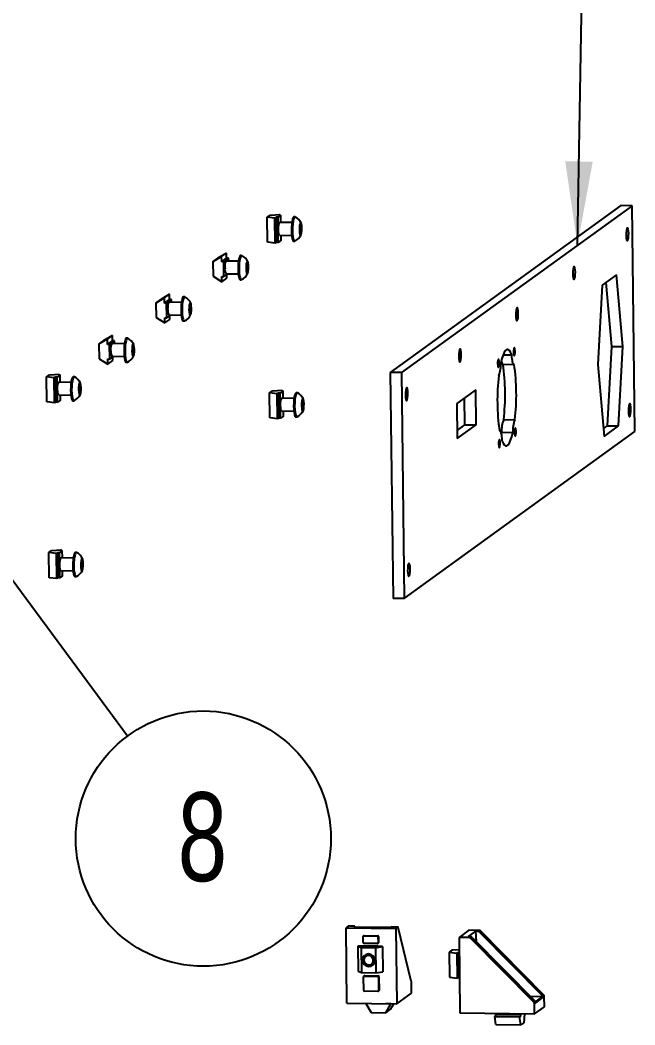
# Model space of a CAD drawing. Header units: millimetres. Extents: x 0 to 279, y 0 to 216.
# Drawn here: x 97.44 to 121.69, y 87.67 to 127.28 of the extents above; entities that cross this region are included whole.
import ezdxf

# ---------------------------------------------------------------- set-up
doc = ezdxf.new("R2010")
doc.units = ezdxf.units.MM
doc.layers.add('TITLE_BLOCK_BORDER', color=7, linetype='Continuous')
doc.styles.add('SLDTEXTSTYLE0', font='TXT', dxfattribs={"width": 0.75})
doc.dimstyles.new('SLDDIMSTYLE0', dxfattribs={"dimtxt": 0.18, "dimasz": 3.302, "dimexe": 0, "dimexo": 0.0625, "dimgap": 0, "dimtad": 0, "dimtih": 1, "dimtoh": 1, "dimdec": 0, "dimrnd": 1e-09, "dimzin": 0, "dimdsep": 46, "dimtxsty": 'Standard', "dimsah": 1, "dimcen": 0.09, "dimadec": 0, "dimazin": 0, "dimtfac": 3.302, "dimtdec": 0, "dimtofl": 0, "dimtmove": 0, "dimatfit": 3, "dimfxl": 1, "dimfrac": 2, "dimtolj": 1, "dimtzin": 0, "dimarcsym": 0})

# ---------------------------------------------------------------- blocks, each defined once
blk = doc.blocks.new('SW_NOTE_8')
at = {"layer": 'TITLE_BLOCK_BORDER', "color": 0}
blk.add_circle((2.99, -4.045), 5.031, dxfattribs=at)
at = {"layer": 'TITLE_BLOCK_BORDER', "color": 0, "insert": (2.955, -2.222), "char_height": 3.5, "attachment_point": 2, "style": 'SLDTEXTSTYLE0'}
blk.add_mtext('8', dxfattribs=at)

msp = doc.modelspace()

# ---------------------------------------------------------------- linework, layer by layer
at = {"color": 7, "linetype": 'Continuous', "lineweight": 25}
for p, q in [((121.142, 119.974), (112.041, 113.393)), ((121.583, 119.967), (112.482, 113.386)), ((121.583, 119.967), (121.142, 119.974)), ((121.695, 111.059), (121.583, 119.967)), ((107.193, 119.517), (107.307, 119.599)), ((107.495, 119.481), (107.193, 119.517)), ((107.205, 118.527), (107.193, 119.517)), ((107.307, 119.599), (107.691, 119.623)), ((107.536, 119.511), (107.495, 119.481)), ((107.508, 118.492), (107.495, 119.481)), ((107.615, 119.51), (107.536, 119.511)), ((107.549, 118.521), (107.536, 119.511)), ((107.728, 119.592), (107.615, 119.51)), ((107.627, 118.52), (107.615, 119.51)), ((107.691, 119.623), (107.65, 119.593)), ((107.65, 119.593), (107.728, 119.592)), ((108.162, 119.298), (107.682, 119.306)), ((107.691, 119.593), (107.691, 119.623)), ((107.732, 119.305), (107.728, 119.592)), ((108.285, 119.521), (108.244, 119.522)), ((108.472, 119.046), (108.54, 119.044)), ((108.487, 118.894), (108.521, 118.894)), ((108.525, 119.194), (108.492, 119.193)), ((107.508, 118.492), (107.205, 118.527)), ((107.549, 118.521), (107.508, 118.492)), ((107.627, 118.52), (107.549, 118.521)), ((107.741, 118.602), (107.627, 118.52)), ((107.674, 118.806), (108.154, 118.798)), ((107.741, 118.602), (107.738, 118.805)), ((108.229, 118.572), (108.269, 118.571)), ((105.586, 118.101), (105.246, 117.899)), ((105.391, 117.96), (105.586, 118.101)), ((105.589, 117.893), (105.586, 118.101)), ((105.391, 117.96), (105.05, 117.757)), ((105.05, 117.757), (105.246, 117.899)), ((105.05, 117.757), (105.057, 117.183)), ((105.393, 117.752), (105.391, 117.96)), ((105.393, 117.752), (105.589, 117.893)), ((105.472, 117.751), (105.393, 117.752)), ((105.472, 117.751), (105.667, 117.892)), ((105.479, 117.176), (105.472, 117.751)), ((106.057, 117.777), (105.577, 117.784)), ((105.667, 117.892), (105.589, 117.893)), ((105.669, 117.783), (105.667, 117.892)), ((106.18, 118), (106.14, 118)), ((105.479, 117.176), (105.627, 117.283)), ((105.569, 117.284), (106.049, 117.277)), ((106.371, 117.437), (106.43, 117.436)), ((106.374, 117.61), (106.432, 117.609)), ((106.39, 117.357), (106.399, 117.348)), ((105.057, 117.183), (105.403, 116.97)), ((105.4, 117.178), (105.479, 117.176)), ((105.403, 116.97), (105.4, 117.178)), ((105.403, 116.97), (105.599, 117.111)), ((105.599, 117.111), (105.597, 117.262)), ((106.124, 117.05), (106.165, 117.05)), ((120.974, 117.239), (120.409, 116.831)), ((120.78, 114.419), (120.56, 116.94)), ((121.221, 114.412), (120.974, 117.239)), ((120.409, 116.831), (120.237, 113.7)), ((103.14, 116.333), (102.8, 116.13)), ((102.8, 116.13), (102.995, 116.272)), ((102.8, 116.13), (102.807, 115.556)), ((103.336, 116.474), (102.995, 116.272)), ((103.14, 116.333), (103.336, 116.474)), ((103.143, 116.125), (103.14, 116.333)), ((103.143, 116.125), (103.339, 116.266)), ((103.221, 116.123), (103.143, 116.125)), ((103.221, 116.123), (103.417, 116.265)), ((103.229, 115.549), (103.221, 116.123)), ((103.807, 116.149), (103.327, 116.157)), ((103.339, 116.266), (103.336, 116.474)), ((103.417, 116.265), (103.339, 116.266)), ((103.418, 116.156), (103.417, 116.265)), ((103.93, 116.372), (103.889, 116.373)), ((104.12, 115.81), (104.18, 115.809)), ((104.124, 115.983), (104.182, 115.982)), ((104.139, 115.729), (104.149, 115.721)), ((102.807, 115.556), (103.153, 115.343)), ((103.15, 115.551), (103.229, 115.549)), ((103.153, 115.343), (103.15, 115.551)), ((103.153, 115.343), (103.348, 115.484)), ((103.229, 115.549), (103.376, 115.656)), ((103.319, 115.657), (103.799, 115.649)), ((103.348, 115.484), (103.347, 115.635)), ((103.874, 115.423), (103.915, 115.423)), ((100.89, 114.705), (100.549, 114.503)), ((100.549, 114.503), (100.745, 114.645)), ((100.549, 114.503), (100.557, 113.929)), ((101.086, 114.847), (100.745, 114.645)), ((100.89, 114.705), (101.086, 114.847)), ((100.893, 114.498), (100.89, 114.705)), ((100.893, 114.498), (101.088, 114.639)), ((100.971, 114.496), (100.893, 114.498)), ((100.971, 114.496), (101.167, 114.638)), ((100.978, 113.922), (100.971, 114.496)), ((101.556, 114.522), (101.076, 114.53)), ((101.088, 114.639), (101.086, 114.847)), ((101.167, 114.638), (101.088, 114.639)), ((101.168, 114.529), (101.167, 114.638)), ((101.679, 114.745), (101.639, 114.746)), ((101.87, 114.183), (101.929, 114.182)), ((101.873, 114.356), (101.932, 114.355)), ((101.889, 114.102), (101.899, 114.094)), ((120.608, 111.288), (120.78, 114.419)), ((120.78, 114.419), (121.221, 114.412)), ((121.049, 111.281), (121.221, 114.412)), ((100.557, 113.929), (100.902, 113.716)), ((100.9, 113.923), (100.978, 113.922)), ((100.902, 113.716), (100.9, 113.923)), ((100.902, 113.716), (101.098, 113.857)), ((100.978, 113.922), (101.126, 114.029)), ((101.068, 114.03), (101.548, 114.022)), ((101.098, 113.857), (101.096, 114.008)), ((101.624, 113.796), (101.664, 113.795)), ((116.486, 113.716), (116.927, 113.709)), ((116.499, 114.092), (116.839, 114.087)), ((98.597, 113.301), (98.981, 113.325)), ((98.981, 113.325), (98.94, 113.296)), ((98.981, 113.295), (98.981, 113.325)), ((112.482, 113.386), (112.041, 113.393)), ((112.041, 113.393), (112.153, 104.485)), ((112.482, 113.386), (112.594, 104.478)), ((120.237, 113.7), (120.484, 110.873)), ((98.483, 113.219), (98.597, 113.301)), ((98.785, 113.184), (98.483, 113.219)), ((98.496, 112.229), (98.483, 113.219)), ((98.826, 113.213), (98.785, 113.184)), ((98.798, 112.194), (98.785, 113.184)), ((98.905, 113.212), (98.826, 113.213)), ((98.839, 112.224), (98.826, 113.213)), ((99.018, 113.294), (98.905, 113.212)), ((98.917, 112.222), (98.905, 113.212)), ((98.94, 113.296), (99.018, 113.294)), ((99.452, 113.001), (98.972, 113.008)), ((99.022, 113.007), (99.018, 113.294)), ((99.575, 113.224), (99.534, 113.224)), ((99.763, 112.748), (99.83, 112.747)), ((99.777, 112.596), (99.811, 112.596)), ((99.815, 112.896), (99.782, 112.895)), ((107.28, 112.588), (107.393, 112.67)), ((107.582, 112.553), (107.28, 112.588)), ((107.292, 111.598), (107.28, 112.588)), ((107.393, 112.67), (107.778, 112.694)), ((107.623, 112.582), (107.582, 112.553)), ((107.594, 111.563), (107.582, 112.553)), ((107.701, 112.581), (107.623, 112.582)), ((107.635, 111.593), (107.623, 112.582)), ((107.815, 112.663), (107.701, 112.581)), ((107.714, 111.591), (107.701, 112.581)), ((107.778, 112.694), (107.737, 112.665)), ((107.737, 112.665), (107.815, 112.663)), ((107.778, 112.664), (107.778, 112.694)), ((107.819, 112.376), (107.815, 112.663)), ((108.371, 112.593), (108.331, 112.593)), ((115.414, 112.709), (114.67, 112.172)), ((115.431, 111.324), (115.414, 112.709)), ((98.798, 112.194), (98.496, 112.229)), ((98.839, 112.224), (98.798, 112.194)), ((98.917, 112.222), (98.839, 112.224)), ((99.031, 112.304), (98.917, 112.222)), ((98.964, 112.508), (99.444, 112.501)), ((99.031, 112.304), (99.028, 112.507)), ((99.519, 112.274), (99.56, 112.274)), ((108.248, 112.37), (107.768, 112.377)), ((108.559, 112.117), (108.627, 112.116)), ((108.612, 112.265), (108.579, 112.265)), ((114.67, 112.172), (114.687, 110.786)), ((114.99, 111.331), (114.977, 112.394)), ((107.76, 111.877), (108.24, 111.87)), ((107.827, 111.673), (107.825, 111.876)), ((108.573, 111.966), (108.608, 111.965)), ((107.594, 111.563), (107.292, 111.598)), ((107.635, 111.593), (107.594, 111.563)), ((107.714, 111.591), (107.635, 111.593)), ((107.827, 111.673), (107.714, 111.591)), ((108.316, 111.643), (108.356, 111.643)), ((114.683, 111.109), (114.99, 111.331)), ((114.99, 111.331), (115.431, 111.324)), ((116.518, 111.534), (116.958, 111.527)), ((112.594, 104.478), (121.695, 111.059)), ((114.687, 110.786), (115.431, 111.324)), ((116.357, 111.089), (116.353, 111.089)), ((116.42, 110.96), (116.436, 111.031)), ((116.436, 111.031), (116.877, 111.024)), ((120.457, 111.179), (120.608, 111.288)), ((120.484, 110.873), (121.049, 111.281)), ((120.608, 111.288), (121.049, 111.281)), ((98.57, 106.29), (98.684, 106.372)), ((98.872, 106.255), (98.57, 106.29)), ((98.582, 105.3), (98.57, 106.29)), ((98.684, 106.372), (99.068, 106.397)), ((98.913, 106.285), (98.872, 106.255)), ((98.885, 105.265), (98.872, 106.255)), ((98.992, 106.283), (98.913, 106.285)), ((98.926, 105.295), (98.913, 106.285)), ((99.105, 106.366), (98.992, 106.283)), ((99.004, 105.294), (98.992, 106.283)), ((99.068, 106.397), (99.027, 106.367)), ((99.027, 106.367), (99.105, 106.366)), ((99.068, 106.366), (99.068, 106.397)), ((99.109, 106.079), (99.105, 106.366)), ((99.662, 106.295), (99.621, 106.296)), ((99.539, 106.072), (99.059, 106.08)), ((99.849, 105.819), (99.917, 105.818)), ((99.902, 105.967), (99.869, 105.967)), ((99.051, 105.58), (99.531, 105.572)), ((99.118, 105.376), (99.115, 105.579)), ((99.864, 105.668), (99.898, 105.667)), ((98.885, 105.265), (98.582, 105.3)), ((98.926, 105.295), (98.885, 105.265)), ((99.004, 105.294), (98.926, 105.295)), ((99.118, 105.376), (99.004, 105.294)), ((99.606, 105.346), (99.646, 105.345)), ((112.594, 104.478), (112.153, 104.485)), ((110.379, 91.557), (110.299, 91.499)), ((110.624, 91.553), (110.379, 91.557)), ((110.627, 91.554), (110.382, 91.558)), ((110.606, 91.54), (110.624, 91.553)), ((110.606, 91.54), (112.077, 91.516)), ((112.077, 91.516), (112.095, 91.529)), ((112.34, 91.525), (112.095, 91.529)), ((112.343, 91.526), (112.098, 91.53)), ((112.34, 91.525), (112.26, 91.468)), ((110.299, 91.499), (112.26, 91.468)), ((110.336, 88.53), (110.299, 91.499)), ((110.973, 90.91), (110.97, 91.147)), ((111.002, 91.185), (110.982, 91.171)), ((110.999, 91.176), (111.019, 91.191)), ((110.999, 91.176), (111.529, 91.168)), ((111.019, 91.191), (111.548, 91.182)), ((111.529, 91.168), (111.548, 91.182)), ((111.559, 91.138), (111.578, 91.152)), ((111.559, 91.138), (111.562, 90.9)), ((111.578, 91.152), (111.581, 90.914)), ((112.26, 91.468), (112.298, 88.498)), ((112.873, 89.393), (112.355, 91.506)), ((115.147, 91.4), (114.755, 91.117)), ((115.408, 91.359), (115.114, 91.147)), ((115.114, 91.147), (115.205, 91.146)), ((115.547, 91.393), (115.147, 91.4)), ((115.156, 91.11), (115.205, 91.146)), ((115.408, 91.359), (115.499, 91.358)), ((115.408, 91.359), (115.434, 90.954)), ((115.499, 91.358), (115.547, 91.393)), ((115.568, 91.328), (115.617, 91.363)), ((115.568, 91.328), (118.042, 88.823)), ((118.091, 88.858), (115.617, 91.363)), ((110.965, 90.767), (110.759, 90.77)), ((110.759, 90.77), (110.897, 90.717)), ((110.759, 90.77), (110.772, 89.78)), ((110.981, 90.778), (110.965, 90.767)), ((111.549, 90.769), (110.981, 90.778)), ((111.532, 90.871), (111.003, 90.879)), ((111.465, 90.708), (111.74, 90.754)), ((111.534, 90.758), (111.549, 90.769)), ((111.74, 90.754), (111.534, 90.758)), ((111.549, 90.769), (111.55, 90.757)), ((111.55, 90.876), (111.569, 90.89)), ((111.562, 90.9), (111.581, 90.914)), ((111.74, 90.754), (111.752, 89.764)), ((114.755, 91.117), (114.793, 88.147)), ((115.156, 91.11), (114.755, 91.117)), ((115.226, 91.08), (115.275, 91.116)), ((117.7, 88.575), (115.226, 91.08)), ((115.275, 91.116), (117.749, 88.61)), ((110.897, 90.717), (111.465, 90.708)), ((110.897, 90.717), (110.909, 89.727)), ((111.465, 90.708), (111.478, 89.718)), ((114.477, 90.615), (114.364, 90.533)), ((114.364, 90.533), (114.666, 90.498)), ((114.364, 90.533), (114.376, 89.543)), ((114.761, 90.633), (114.477, 90.615)), ((114.666, 90.498), (114.707, 90.527)), ((114.666, 90.498), (114.678, 89.508)), ((114.707, 90.527), (114.763, 90.527)), ((114.707, 90.527), (114.719, 89.538)), ((110.772, 89.78), (110.909, 89.727)), ((110.909, 89.727), (111.478, 89.718)), ((110.997, 89.029), (110.99, 89.563)), ((111.021, 89.601), (111.002, 89.587)), ((111.019, 89.593), (111.039, 89.607)), ((111.019, 89.593), (111.549, 89.584)), ((111.039, 89.607), (111.568, 89.598)), ((111.478, 89.718), (111.752, 89.764)), ((111.549, 89.584), (111.568, 89.598)), ((111.578, 89.554), (111.598, 89.568)), ((111.578, 89.554), (111.585, 89.02)), ((111.598, 89.568), (111.605, 89.034)), ((114.376, 89.543), (114.678, 89.508)), ((114.678, 89.508), (114.719, 89.538)), ((114.719, 89.538), (114.775, 89.537)), ((112.885, 88.923), (112.88, 89.327)), ((111.556, 88.99), (111.027, 88.999)), ((111.573, 88.996), (111.593, 89.01)), ((111.585, 89.02), (111.605, 89.034)), ((112.298, 88.498), (112.885, 88.923)), ((117.56, 88.801), (118.062, 88.793)), ((117.729, 88.504), (118.121, 88.787)), ((117.769, 88.581), (118.062, 88.793)), ((118.042, 88.823), (118.091, 88.858)), ((118.126, 88.383), (118.121, 88.787)), ((110.336, 88.53), (112.298, 88.498)), ((111.084, 88.508), (111.097, 88.517)), ((111.29, 88.504), (111.084, 88.508)), ((111.084, 88.508), (111.294, 88.158)), ((111.289, 88.514), (111.29, 88.504)), ((111.858, 88.495), (111.858, 88.505)), ((111.858, 88.495), (111.872, 88.505)), ((112.064, 88.492), (111.858, 88.495)), ((111.863, 88.149), (112.064, 88.492)), ((112.058, 88.29), (112.182, 88.5)), ((112.064, 88.492), (112.078, 88.502)), ((117.7, 88.575), (117.749, 88.61)), ((117.734, 88.1), (117.729, 88.504)), ((117.734, 88.1), (118.126, 88.383)), ((111.294, 88.158), (111.863, 88.149)), ((111.863, 88.149), (112.058, 88.29)), ((114.793, 88.147), (117.734, 88.1)), ((116.168, 88), (116.209, 88.029)), ((116.168, 88), (117.148, 87.984)), ((116.213, 87.683), (116.168, 88)), ((116.208, 88.108), (116.229, 88.124)), ((116.208, 88.108), (117.188, 88.093)), ((116.209, 88.029), (116.208, 88.108)), ((116.209, 88.029), (117.189, 88.014)), ((117.148, 87.984), (117.189, 88.014)), ((117.194, 87.667), (117.148, 87.984)), ((117.188, 88.093), (117.21, 88.108)), ((117.189, 88.014), (117.188, 88.093)), ((117.303, 88.107), (117.303, 88.096)), ((117.303, 88.096), (117.318, 88.107)), ((117.342, 88.106), (117.307, 87.749)), ((116.213, 87.683), (117.194, 87.667)), ((117.307, 87.749), (117.194, 87.667))]:
    msp.add_line(p, q, dxfattribs=at)
at = {"color": 7, "linetype": 'Continuous', "lineweight": 25, "flags": 128}
for points in [[(107.674, 118.806), (107.662, 118.814), (107.645, 118.856), (107.634, 118.929), (107.629, 119.021), (107.631, 119.118), (107.641, 119.206), (107.656, 119.271), (107.675, 119.303), (107.682, 119.306)], [(108.244, 119.522), (108.239, 119.521), (108.214, 119.497), (108.19, 119.438), (108.17, 119.351), (108.155, 119.242), (108.146, 119.118), (108.144, 118.988), (108.148, 118.863), (108.159, 118.752), (108.176, 118.662), (108.198, 118.602), (108.222, 118.574), (108.229, 118.572)], [(108.294, 119.519), (108.279, 119.521), (108.254, 119.496), (108.23, 119.438), (108.21, 119.351), (108.195, 119.241), (108.186, 119.117), (108.184, 118.988), (108.189, 118.863), (108.2, 118.751), (108.217, 118.662), (108.238, 118.601), (108.262, 118.573), (108.278, 118.574)], [(108.55, 119.17), (108.539, 119.243), (108.522, 119.285), (108.503, 119.29), (108.485, 119.258), (108.469, 119.193), (108.46, 119.105), (108.457, 119.008), (108.462, 118.916), (108.474, 118.843), (108.49, 118.801), (108.509, 118.795), (108.528, 118.828), (108.543, 118.893), (108.553, 118.98), (108.555, 119.078), (108.55, 119.17)], [(108.487, 118.892), (108.491, 118.882), (108.495, 118.875), (108.5, 118.871), (108.504, 118.87), (108.508, 118.871), (108.513, 118.876), (108.517, 118.883), (108.521, 118.894)], [(108.525, 119.194), (108.521, 119.203), (108.517, 119.21), (108.513, 119.215), (108.509, 119.216), (108.504, 119.214), (108.5, 119.21), (108.495, 119.202), (108.491, 119.192)], [(121.35, 118.8), (121.355, 118.706), (121.367, 118.632), (121.384, 118.589), (121.403, 118.583), (121.422, 118.616), (121.437, 118.683), (121.447, 118.773), (121.45, 118.872), (121.445, 118.966), (121.433, 119.04), (121.416, 119.083), (121.397, 119.088), (121.378, 119.055), (121.362, 118.989), (121.353, 118.899), (121.35, 118.8)], [(105.524, 117.499), (105.527, 117.596), (105.536, 117.684), (105.552, 117.749), (105.57, 117.782), (105.577, 117.784)], [(106.14, 118), (106.128, 117.997), (106.103, 117.963), (106.08, 117.897), (106.061, 117.804), (106.047, 117.69), (106.04, 117.564), (106.039, 117.435), (106.046, 117.312), (106.058, 117.206), (106.077, 117.123), (106.099, 117.07), (106.124, 117.05), (106.124, 117.05)], [(106.189, 117.997), (106.168, 117.996), (106.143, 117.963), (106.121, 117.897), (106.102, 117.803), (106.088, 117.689), (106.081, 117.563), (106.08, 117.434), (106.086, 117.311), (106.099, 117.205), (106.117, 117.122), (106.139, 117.069), (106.164, 117.05), (106.174, 117.052)], [(106.423, 117.306), (106.438, 117.371), (106.448, 117.459), (106.451, 117.556), (106.446, 117.648), (106.434, 117.721), (106.418, 117.763), (106.399, 117.768), (106.38, 117.736), (106.365, 117.671), (106.355, 117.583), (106.353, 117.486), (106.358, 117.394), (106.369, 117.321), (106.386, 117.279), (106.405, 117.274), (106.423, 117.306)], [(106.432, 117.609), (106.43, 117.628), (106.427, 117.645), (106.424, 117.659), (106.421, 117.672), (106.417, 117.682), (106.413, 117.689), (106.408, 117.693), (106.404, 117.694)], [(106.371, 117.433), (106.373, 117.414), (106.376, 117.397), (106.379, 117.383), (106.383, 117.37), (106.387, 117.36), (106.391, 117.353), (106.395, 117.349), (106.399, 117.348)], [(119.246, 117.278), (119.251, 117.184), (119.262, 117.11), (119.279, 117.067), (119.299, 117.062), (119.317, 117.095), (119.333, 117.161), (119.343, 117.251), (119.345, 117.35), (119.34, 117.444), (119.328, 117.518), (119.312, 117.561), (119.292, 117.567), (119.273, 117.533), (119.258, 117.467), (119.248, 117.377), (119.246, 117.278)], [(103.274, 115.872), (103.276, 115.969), (103.286, 116.057), (103.301, 116.122), (103.32, 116.155), (103.327, 116.157)], [(103.889, 116.373), (103.877, 116.369), (103.853, 116.336), (103.83, 116.27), (103.811, 116.177), (103.797, 116.063), (103.79, 115.937), (103.789, 115.807), (103.795, 115.685), (103.808, 115.578), (103.826, 115.496), (103.848, 115.442), (103.873, 115.423), (103.874, 115.423)], [(103.939, 116.37), (103.918, 116.369), (103.893, 116.335), (103.87, 116.27), (103.851, 116.176), (103.838, 116.062), (103.83, 115.936), (103.83, 115.807), (103.836, 115.684), (103.849, 115.578), (103.867, 115.495), (103.889, 115.442), (103.914, 115.423), (103.924, 115.425)], [(104.173, 115.679), (104.188, 115.744), (104.198, 115.832), (104.2, 115.929), (104.195, 116.021), (104.184, 116.094), (104.167, 116.136), (104.148, 116.141), (104.13, 116.109), (104.115, 116.044), (104.105, 115.956), (104.102, 115.859), (104.107, 115.767), (104.119, 115.694), (104.135, 115.652), (104.154, 115.646), (104.173, 115.679)], [(104.121, 115.806), (104.123, 115.787), (104.126, 115.77), (104.129, 115.755), (104.132, 115.743), (104.136, 115.733), (104.14, 115.726), (104.145, 115.722), (104.149, 115.721)], [(104.182, 115.982), (104.18, 116.001), (104.177, 116.018), (104.174, 116.032), (104.17, 116.045), (104.166, 116.055), (104.162, 116.062), (104.158, 116.066), (104.154, 116.067)], [(117.095, 115.723), (117.09, 115.817), (117.078, 115.891), (117.061, 115.934), (117.042, 115.939), (117.023, 115.906), (117.008, 115.84), (116.998, 115.75), (116.995, 115.651), (117, 115.557), (117.012, 115.483), (117.029, 115.44), (117.048, 115.435), (117.067, 115.468), (117.083, 115.534), (117.092, 115.624), (117.095, 115.723)], [(101.023, 114.245), (101.026, 114.342), (101.036, 114.43), (101.051, 114.495), (101.069, 114.527), (101.076, 114.53)], [(101.639, 114.746), (101.627, 114.742), (101.602, 114.709), (101.579, 114.643), (101.56, 114.55), (101.547, 114.436), (101.539, 114.309), (101.539, 114.18), (101.545, 114.058), (101.558, 113.951), (101.576, 113.868), (101.598, 113.815), (101.623, 113.796), (101.624, 113.796)], [(101.688, 114.743), (101.668, 114.742), (101.643, 114.708), (101.62, 114.643), (101.601, 114.549), (101.587, 114.435), (101.58, 114.309), (101.579, 114.18), (101.586, 114.057), (101.598, 113.951), (101.616, 113.868), (101.639, 113.815), (101.663, 113.795), (101.673, 113.798)], [(101.923, 114.052), (101.938, 114.117), (101.947, 114.204), (101.95, 114.302), (101.945, 114.394), (101.933, 114.467), (101.917, 114.509), (101.898, 114.514), (101.879, 114.482), (101.864, 114.417), (101.855, 114.329), (101.852, 114.232), (101.857, 114.14), (101.869, 114.067), (101.885, 114.025), (101.904, 114.019), (101.923, 114.052)], [(101.871, 114.179), (101.873, 114.16), (101.875, 114.143), (101.879, 114.128), (101.882, 114.116), (101.886, 114.106), (101.89, 114.099), (101.894, 114.095), (101.899, 114.094)], [(101.932, 114.355), (101.929, 114.374), (101.927, 114.39), (101.923, 114.405), (101.92, 114.418), (101.916, 114.427), (101.912, 114.434), (101.908, 114.439), (101.903, 114.44)], [(114.845, 114.096), (114.84, 114.19), (114.828, 114.264), (114.811, 114.307), (114.792, 114.312), (114.773, 114.279), (114.757, 114.213), (114.747, 114.123), (114.745, 114.024), (114.75, 113.93), (114.762, 113.856), (114.779, 113.813), (114.798, 113.807), (114.817, 113.84), (114.832, 113.907), (114.842, 113.997), (114.845, 114.096)], [(116.839, 114.087), (116.793, 114.19), (116.745, 114.26), (116.695, 114.295), (116.644, 114.294), (116.593, 114.257), (116.543, 114.185), (116.494, 114.079), (116.449, 113.941), (116.407, 113.774)], [(116.967, 114.232), (116.963, 114.291), (116.956, 114.337), (116.945, 114.364), (116.933, 114.368), (116.921, 114.347), (116.912, 114.305), (116.906, 114.249), (116.904, 114.187), (116.907, 114.128), (116.914, 114.081), (116.925, 114.054), (116.937, 114.051), (116.949, 114.072), (116.959, 114.113), (116.965, 114.17), (116.967, 114.232)], [(116.34, 113.779), (116.337, 113.838), (116.33, 113.884), (116.319, 113.911), (116.307, 113.915), (116.295, 113.894), (116.285, 113.852), (116.279, 113.796), (116.278, 113.734), (116.281, 113.675), (116.288, 113.628), (116.299, 113.601), (116.311, 113.598), (116.323, 113.619), (116.332, 113.66), (116.339, 113.717), (116.34, 113.779)], [(116.931, 113.71), (116.915, 113.714), (116.899, 113.732), (116.884, 113.764), (116.87, 113.809), (116.859, 113.866), (116.85, 113.932), (116.843, 114.006), (116.839, 114.087)], [(98.964, 112.508), (98.952, 112.516), (98.935, 112.558), (98.924, 112.631), (98.919, 112.723), (98.922, 112.82), (98.931, 112.908), (98.946, 112.973), (98.965, 113.006), (98.972, 113.008)], [(99.534, 113.224), (99.529, 113.224), (99.504, 113.199), (99.48, 113.141), (99.46, 113.054), (99.445, 112.944), (99.436, 112.82), (99.434, 112.691), (99.438, 112.566), (99.45, 112.454), (99.466, 112.365), (99.488, 112.304), (99.512, 112.276), (99.519, 112.274)], [(99.584, 113.221), (99.569, 113.223), (99.544, 113.198), (99.521, 113.14), (99.501, 113.053), (99.486, 112.943), (99.477, 112.819), (99.474, 112.69), (99.479, 112.565), (99.49, 112.454), (99.507, 112.364), (99.528, 112.303), (99.552, 112.275), (99.569, 112.276)], [(99.841, 112.872), (99.829, 112.945), (99.812, 112.987), (99.793, 112.992), (99.775, 112.96), (99.76, 112.895), (99.75, 112.807), (99.748, 112.71), (99.752, 112.618), (99.764, 112.545), (99.781, 112.503), (99.8, 112.498), (99.818, 112.53), (99.833, 112.595), (99.843, 112.683), (99.845, 112.78), (99.841, 112.872)], [(99.815, 112.896), (99.812, 112.906), (99.808, 112.913), (99.803, 112.917), (99.799, 112.918), (99.794, 112.916), (99.79, 112.912), (99.786, 112.904), (99.782, 112.894)], [(99.778, 112.594), (99.781, 112.584), (99.785, 112.577), (99.79, 112.573), (99.794, 112.572), (99.799, 112.574), (99.803, 112.578), (99.807, 112.586), (99.811, 112.596)], [(108.331, 112.593), (108.326, 112.593), (108.3, 112.568), (108.277, 112.51), (108.257, 112.423), (108.242, 112.313), (108.233, 112.189), (108.23, 112.06), (108.235, 111.935), (108.246, 111.823), (108.263, 111.734), (108.284, 111.673), (108.309, 111.645), (108.316, 111.643)], [(108.38, 112.59), (108.366, 112.592), (108.341, 112.567), (108.317, 112.509), (108.297, 112.422), (108.282, 112.312), (108.273, 112.188), (108.271, 112.059), (108.275, 111.934), (108.286, 111.823), (108.303, 111.733), (108.325, 111.672), (108.349, 111.644), (108.365, 111.645)], [(112.74, 112.574), (112.735, 112.668), (112.723, 112.742), (112.706, 112.785), (112.687, 112.791), (112.668, 112.757), (112.653, 112.691), (112.643, 112.601), (112.64, 112.502), (112.645, 112.408), (112.657, 112.334), (112.674, 112.291), (112.693, 112.286), (112.712, 112.319), (112.728, 112.385), (112.738, 112.475), (112.74, 112.574)], [(107.76, 111.877), (107.749, 111.885), (107.732, 111.927), (107.72, 112), (107.716, 112.092), (107.718, 112.189), (107.728, 112.277), (107.743, 112.342), (107.761, 112.375), (107.768, 112.377)], [(108.637, 112.241), (108.625, 112.314), (108.609, 112.356), (108.59, 112.362), (108.571, 112.329), (108.556, 112.264), (108.547, 112.176), (108.544, 112.079), (108.549, 111.987), (108.561, 111.914), (108.577, 111.872), (108.596, 111.867), (108.615, 111.899), (108.63, 111.964), (108.639, 112.052), (108.642, 112.149), (108.637, 112.241)], [(108.612, 112.265), (108.608, 112.275), (108.604, 112.282), (108.6, 112.286), (108.595, 112.287), (108.591, 112.285), (108.586, 112.281), (108.582, 112.273), (108.578, 112.263)], [(121.437, 111.871), (121.442, 111.777), (121.454, 111.703), (121.471, 111.66), (121.49, 111.655), (121.509, 111.688), (121.524, 111.754), (121.534, 111.844), (121.537, 111.943), (121.532, 112.037), (121.52, 112.111), (121.503, 112.154), (121.484, 112.16), (121.465, 112.127), (121.449, 112.06), (121.439, 111.97), (121.437, 111.871)], [(108.574, 111.963), (108.578, 111.953), (108.582, 111.946), (108.586, 111.942), (108.591, 111.941), (108.595, 111.943), (108.6, 111.947), (108.604, 111.955), (108.608, 111.965)], [(116.353, 111.089), (116.369, 111.084), (116.385, 111.066), (116.4, 111.034), (116.413, 110.989), (116.425, 110.933), (116.434, 110.866), (116.441, 110.792), (116.445, 110.712)], [(116.445, 110.712), (116.491, 110.608), (116.539, 110.538), (116.589, 110.503), (116.64, 110.504), (116.691, 110.541), (116.741, 110.614), (116.789, 110.719), (116.835, 110.857), (116.877, 111.024)], [(117.006, 111.064), (117.003, 111.123), (116.996, 111.17), (116.985, 111.197), (116.973, 111.2), (116.961, 111.18), (116.951, 111.138), (116.945, 111.082), (116.944, 111.019), (116.947, 110.96), (116.954, 110.914), (116.965, 110.887), (116.977, 110.883), (116.989, 110.904), (116.998, 110.946), (117.005, 111.002), (117.006, 111.064)], [(116.38, 110.612), (116.377, 110.671), (116.369, 110.717), (116.359, 110.744), (116.347, 110.747), (116.335, 110.727), (116.325, 110.685), (116.319, 110.629), (116.317, 110.566), (116.32, 110.507), (116.328, 110.461), (116.338, 110.434), (116.351, 110.431), (116.362, 110.451), (116.372, 110.493), (116.378, 110.549), (116.38, 110.612)], [(99.621, 106.296), (99.616, 106.295), (99.591, 106.27), (99.567, 106.212), (99.547, 106.125), (99.532, 106.015), (99.523, 105.891), (99.521, 105.762), (99.525, 105.637), (99.536, 105.526), (99.553, 105.436), (99.575, 105.375), (99.599, 105.347), (99.606, 105.346)], [(99.671, 106.293), (99.656, 106.294), (99.631, 106.269), (99.608, 106.211), (99.587, 106.124), (99.572, 106.015), (99.563, 105.891), (99.561, 105.761), (99.566, 105.636), (99.577, 105.525), (99.594, 105.435), (99.615, 105.375), (99.639, 105.347), (99.656, 105.347)], [(99.051, 105.58), (99.039, 105.587), (99.022, 105.63), (99.011, 105.702), (99.006, 105.794), (99.008, 105.892), (99.018, 105.98), (99.033, 106.045), (99.052, 106.077), (99.059, 106.08)], [(99.927, 105.944), (99.916, 106.016), (99.899, 106.058), (99.88, 106.064), (99.862, 106.032), (99.847, 105.966), (99.837, 105.879), (99.834, 105.781), (99.839, 105.689), (99.851, 105.616), (99.867, 105.574), (99.886, 105.569), (99.905, 105.601), (99.92, 105.666), (99.93, 105.754), (99.932, 105.851), (99.927, 105.944)], [(99.902, 105.967), (99.898, 105.977), (99.894, 105.984), (99.89, 105.988), (99.886, 105.99), (99.881, 105.988), (99.877, 105.983), (99.872, 105.976), (99.868, 105.965)], [(112.827, 105.646), (112.822, 105.739), (112.81, 105.813), (112.793, 105.856), (112.774, 105.862), (112.755, 105.829), (112.739, 105.762), (112.73, 105.673), (112.727, 105.573), (112.732, 105.48), (112.744, 105.405), (112.761, 105.362), (112.78, 105.357), (112.799, 105.39), (112.815, 105.456), (112.824, 105.546), (112.827, 105.646)], [(99.864, 105.665), (99.868, 105.656), (99.872, 105.649), (99.877, 105.644), (99.881, 105.643), (99.885, 105.645), (99.89, 105.65), (99.894, 105.657), (99.898, 105.667)], [(110.382, 91.558), (110.381, 91.558), (110.379, 91.557)], [(110.624, 91.553), (110.626, 91.554), (110.628, 91.554), (110.63, 91.553), (110.632, 91.551), (110.634, 91.548), (110.635, 91.544), (110.637, 91.539), (110.637, 91.539)], [(112.095, 91.529), (112.097, 91.53), (112.098, 91.53)], [(112.355, 91.506), (112.353, 91.512), (112.352, 91.517), (112.35, 91.52), (112.348, 91.523), (112.346, 91.525), (112.344, 91.526), (112.342, 91.526), (112.34, 91.525)], [(111.184, 90.465), (111.09, 90.448), (111.012, 90.395), (110.959, 90.316), (110.942, 90.222), (110.962, 90.127), (111.016, 90.045), (111.096, 89.991), (111.19, 89.97), (111.284, 89.988), (111.363, 90.04), (111.415, 90.119), (111.432, 90.214), (111.412, 90.309), (111.358, 90.39), (111.278, 90.445), (111.184, 90.465)], [(111.372, 90.19), (111.366, 90.263), (111.333, 90.33), (111.278, 90.379), (111.209, 90.404), (111.137, 90.4), (111.072, 90.369), (111.025, 90.314), (111.002, 90.245), (111.008, 90.172), (111.041, 90.106), (111.096, 90.056), (111.165, 90.032), (111.238, 90.035), (111.302, 90.067), (111.35, 90.121), (111.372, 90.19)]]:
    msp.add_lwpolyline(points, dxfattribs=at)
at = {"color": 7, "linetype": 'Continuous', "lineweight": 25}
for centre, radius, start, end in [((108.049, 119.05), 0.529, 25.1256, 62.4915), ((109.018, 119.049), 0.546, 164.8352, 180.8385), ((108.994, 119.018), 0.522, 177.4621, 193.9747), ((107.994, 119.036), 0.546, 344.8352, 0.8385), ((108.019, 119.068), 0.522, 357.4621, 13.9747), ((108.049, 119.05), 0.529, 295.67, 333.0359), ((105.945, 117.528), 0.529, 25.1256, 62.4915), ((106.49, 117.615), 0.117, 137.4694, 184.3332), ((105.793, 117.443), 0.275, 168.3298, 215.3166), ((105.945, 117.528), 0.529, 295.67, 333.0359), ((107.187, 117.509), 0.819, 173.1616, 185.2989), ((106.313, 117.427), 0.117, 317.4694, 4.3332), ((105.617, 117.533), 0.819, 353.1616, 5.2989), ((103.695, 115.901), 0.529, 25.1256, 62.4915), ((103.543, 115.816), 0.275, 168.3298, 215.3166), ((104.936, 115.881), 0.819, 173.1616, 185.2989), ((104.24, 115.988), 0.117, 137.4694, 184.3332), ((104.063, 115.8), 0.117, 317.4694, 4.3332), ((103.366, 115.906), 0.819, 353.1616, 5.2989), ((103.695, 115.901), 0.529, 295.67, 333.0359), ((101.444, 114.274), 0.529, 25.1256, 62.4915), ((101.293, 114.189), 0.275, 168.3298, 215.3166), ((102.686, 114.254), 0.819, 173.1616, 185.2989), ((101.99, 114.361), 0.117, 137.4694, 184.3332), ((101.812, 114.173), 0.117, 317.4694, 4.3332), ((101.116, 114.279), 0.819, 353.1616, 5.2989), ((101.444, 114.274), 0.529, 295.67, 333.0359), ((115.269, 113.701), 1.14, 337.8894, 3.7015), ((116.593, 113.849), 0.17, 181.2896, 231.0555), ((108.211, 112.521), 8.365, 353.2187, 8.2164), ((108.652, 112.514), 8.365, 353.2187, 8.2164), ((99.34, 112.752), 0.529, 25.1256, 62.4915), ((124.632, 112.284), 8.365, 173.2187, 188.2164), ((100.284, 112.72), 0.522, 177.4621, 193.9747), ((100.309, 112.751), 0.546, 164.8352, 180.8385), ((99.284, 112.739), 0.546, 344.8352, 0.8385), ((99.309, 112.77), 0.522, 357.4621, 13.9747), ((108.136, 112.121), 0.529, 25.1256, 62.4915), ((99.34, 112.752), 0.529, 295.67, 333.0359), ((109.105, 112.12), 0.546, 164.8352, 180.8385), ((108.106, 112.139), 0.522, 357.4621, 13.9747), ((108.136, 112.121), 0.529, 295.67, 333.0359), ((109.08, 112.089), 0.522, 177.4621, 193.9747), ((108.081, 112.108), 0.546, 344.8352, 0.8385), ((117.574, 111.104), 1.14, 157.8894, 183.7015), ((118.015, 111.097), 1.14, 157.8894, 183.7015), ((99.427, 105.824), 0.529, 25.1256, 62.4915), ((100.395, 105.823), 0.546, 164.8352, 180.8385), ((100.371, 105.791), 0.522, 177.4621, 193.9747), ((99.371, 105.81), 0.546, 344.8352, 0.8385), ((99.396, 105.841), 0.522, 357.4621, 13.9747), ((99.427, 105.824), 0.529, 295.67, 333.0359), ((110.999, 91.148), 0.0286, 89.067, 181.2807), ((111.018, 91.162), 0.0285, 88.9403, 125.8083), ((111.528, 91.137), 0.0306, 0.7304, 88.5491), ((111.548, 91.152), 0.0306, 0.7304, 88.5491), ((115.203, 91.045), 0.1, 44.4407, 88.8407), ((115.496, 91.257), 0.1, 44.4407, 88.8407), ((115.545, 91.293), 0.1, 44.4407, 88.8407), ((111.004, 90.91), 0.0306, 180.7304, 268.5491), ((111.533, 90.9), 0.0286, 269.067, 1.2807), ((111.552, 90.914), 0.0288, 306.0974, 1.0808), ((115.154, 91.01), 0.1, 44.4407, 88.8407), ((111.019, 89.564), 0.0286, 89.067, 181.2807), ((111.038, 89.578), 0.0285, 88.9403, 125.8083), ((111.548, 89.554), 0.0306, 0.7304, 88.5491), ((111.567, 89.568), 0.0306, 0.7304, 88.5491), ((112.566, 89.329), 0.314, 359.6761, 11.7878), ((111.027, 89.029), 0.0306, 180.7304, 268.5491), ((111.557, 89.019), 0.0286, 269.067, 1.2807), ((111.576, 89.033), 0.0288, 306.0974, 1.0808), ((117.969, 88.75), 0.103, 24.7105, 44.6381), ((118.018, 88.786), 0.102, 0.8627, 44.7129), ((117.627, 88.503), 0.102, 0.8627, 44.7129), ((117.675, 88.538), 0.103, 24.7105, 44.6381), ((116.742, 89.489), 1.383, 261.9774, 276.1841)]:
    msp.add_arc(centre, radius, start, end, dxfattribs=at)
for points, knots in [([(108.482, 118.893), (108.481, 118.893), (108.477, 118.893), (108.493, 118.893), (108.513, 118.894), (108.521, 118.894)], [0, 0, 0, 0, 0.182311, 0.637528, 1, 1, 1, 1]), ([(108.521, 118.894), (108.514, 118.915), (108.501, 118.953), (108.516, 119.006), (108.533, 119.033), (108.54, 119.044)], [0, 0, 0, 0, 0.439117, 0.751367, 1, 1, 1, 1]), ([(108.54, 119.044), (108.535, 119.052), (108.521, 119.075), (108.506, 119.118), (108.511, 119.162), (108.522, 119.185), (108.525, 119.194)], [0, 0, 0, 0, 0.156025, 0.493707, 0.819058, 1, 1, 1, 1]), ([(106.432, 117.609), (106.418, 117.621), (106.394, 117.643), (106.392, 117.673), (106.4, 117.688), (106.404, 117.694)], [0, 0, 0, 0, 0.439117, 0.751367, 1, 1, 1, 1]), ([(106.399, 117.348), (106.397, 117.352), (106.389, 117.366), (106.388, 117.391), (106.406, 117.417), (106.424, 117.431), (106.43, 117.436)], [0, 0, 0, 0, 0.1560255, 0.4937074, 0.8190578, 1, 1, 1, 1]), ([(106.43, 117.436), (106.42, 117.461), (106.403, 117.504), (106.412, 117.565), (106.426, 117.596), (106.432, 117.609)], [0, 0, 0, 0, 0.439117, 0.751367, 1, 1, 1, 1]), ([(104.149, 115.721), (104.147, 115.725), (104.139, 115.739), (104.137, 115.764), (104.156, 115.79), (104.173, 115.804), (104.18, 115.809)], [0, 0, 0, 0, 0.156025, 0.493707, 0.819058, 1, 1, 1, 1]), ([(104.182, 115.982), (104.168, 115.994), (104.144, 116.015), (104.141, 116.046), (104.15, 116.06), (104.154, 116.067)], [0, 0, 0, 0, 0.439117, 0.751367, 1, 1, 1, 1]), ([(104.18, 115.809), (104.17, 115.834), (104.153, 115.876), (104.162, 115.938), (104.176, 115.968), (104.182, 115.982)], [0, 0, 0, 0, 0.439117, 0.751367, 1, 1, 1, 1]), ([(101.899, 114.094), (101.896, 114.098), (101.889, 114.112), (101.887, 114.137), (101.906, 114.163), (101.923, 114.177), (101.929, 114.182)], [0, 0, 0, 0, 0.1560255, 0.4937074, 0.8190578, 1, 1, 1, 1]), ([(101.932, 114.355), (101.917, 114.367), (101.893, 114.388), (101.891, 114.418), (101.9, 114.433), (101.903, 114.44)], [0, 0, 0, 0, 0.439117, 0.751367, 1, 1, 1, 1]), ([(101.929, 114.182), (101.919, 114.207), (101.903, 114.249), (101.911, 114.311), (101.925, 114.341), (101.932, 114.355)], [0, 0, 0, 0, 0.439117, 0.751367, 1, 1, 1, 1]), ([(99.772, 112.595), (99.771, 112.595), (99.767, 112.595), (99.784, 112.596), (99.803, 112.596), (99.811, 112.596)], [0, 0, 0, 0, 0.182311, 0.637528, 1, 1, 1, 1]), ([(99.811, 112.596), (99.804, 112.618), (99.791, 112.655), (99.806, 112.709), (99.823, 112.735), (99.83, 112.747)], [0, 0, 0, 0, 0.439117, 0.751367, 1, 1, 1, 1]), ([(99.83, 112.747), (99.826, 112.754), (99.811, 112.777), (99.796, 112.82), (99.802, 112.864), (99.812, 112.887), (99.815, 112.896)], [0, 0, 0, 0, 0.156025, 0.493707, 0.819058, 1, 1, 1, 1]), ([(108.627, 112.116), (108.622, 112.123), (108.608, 112.146), (108.593, 112.189), (108.598, 112.233), (108.608, 112.256), (108.612, 112.265)], [0, 0, 0, 0, 0.156025, 0.493707, 0.819058, 1, 1, 1, 1]), ([(108.569, 111.964), (108.568, 111.964), (108.564, 111.964), (108.58, 111.965), (108.599, 111.965), (108.608, 111.965)], [0, 0, 0, 0, 0.182311, 0.637528, 1, 1, 1, 1]), ([(108.608, 111.965), (108.601, 111.987), (108.588, 112.024), (108.602, 112.078), (108.619, 112.104), (108.627, 112.116)], [0, 0, 0, 0, 0.4391165, 0.7513669, 1, 1, 1, 1]), ([(99.898, 105.667), (99.891, 105.689), (99.878, 105.726), (99.893, 105.78), (99.91, 105.806), (99.917, 105.818)], [0, 0, 0, 0, 0.4391165, 0.7513669, 1, 1, 1, 1]), ([(99.917, 105.818), (99.913, 105.825), (99.898, 105.849), (99.883, 105.891), (99.888, 105.935), (99.899, 105.959), (99.902, 105.967)], [0, 0, 0, 0, 0.156025, 0.493707, 0.819058, 1, 1, 1, 1]), ([(99.859, 105.666), (99.858, 105.666), (99.854, 105.667), (99.871, 105.667), (99.89, 105.667), (99.898, 105.667)], [0, 0, 0, 0, 0.182311, 0.637528, 1, 1, 1, 1])]:
    msp.add_open_spline(points, degree=3, knots=knots, dxfattribs=at)

# ---------------------------------------------------------------- block references
at = {"layer": 'TITLE_BLOCK_BORDER'}
msp.add_blockref('SW_NOTE_8', (101.678, 99.058), dxfattribs=at)

# ---------------------------------------------------------------- leaders
for points in [[(119.428, 118.409), (119.651, 130.815)], [(92.498, 111.477), (101.678, 99.058)]]:
    msp.add_leader(points, dimstyle='SLDDIMSTYLE0', dxfattribs=at)

doc.saveas('drawing.dxf')
